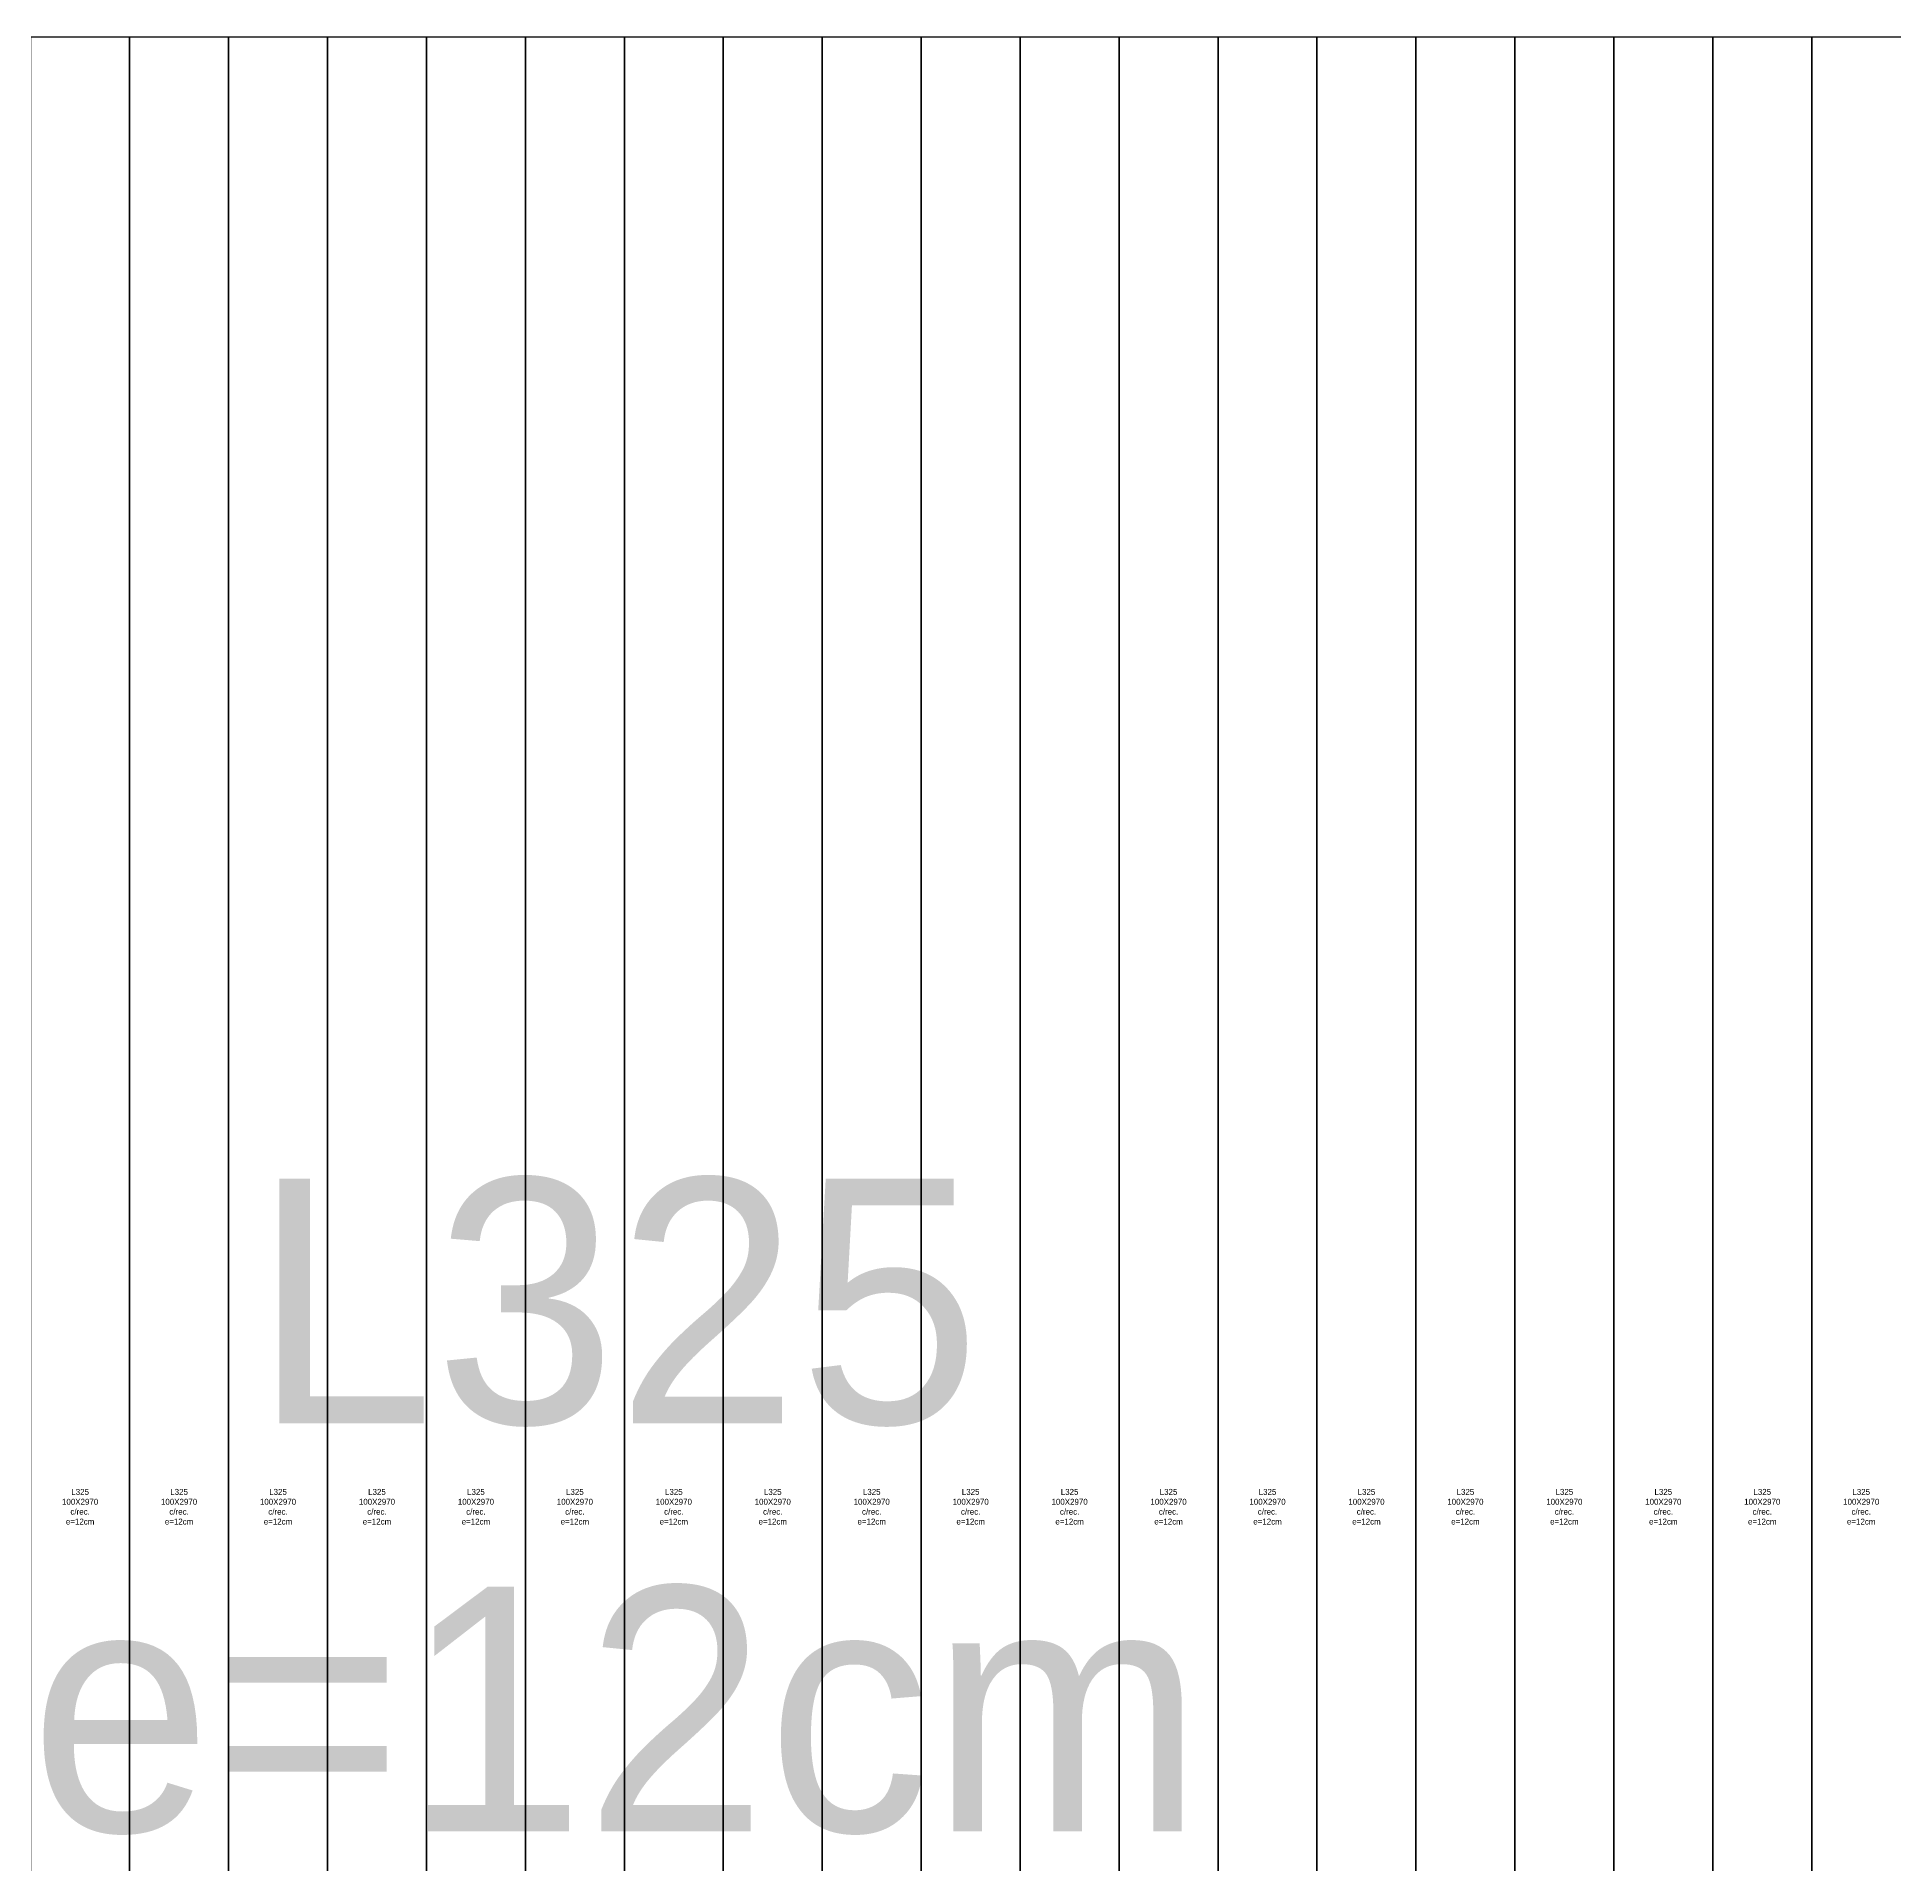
# Model space of a CAD drawing. Header units: metres. Extents: x -159 to 6209, y -50 to 3007.
# Drawn here: x 2507 to 4384, y 1123 to 2970 of the extents above; entities that cross this region are included whole.
import ezdxf

# ---------------------------------------------------------------- set-up
doc = ezdxf.new("R2010")
doc.units = ezdxf.units.M
for name, color, linetype in [('AUX00', 2, 'Continuous'), ('Contorno', 7, 'Continuous'), ('Paineis', 3, 'Continuous'), ('Texto Secao', 2, 'Continuous')]:
    doc.layers.add(name, color=color, linetype=linetype)

msp = doc.modelspace()

# ---------------------------------------------------------------- linework, layer by layer
at = {"layer": 'Contorno'}
msp.add_lwpolyline([(0, 0), (6184.2, 0), (6184.2, 2970), (0, 2970), (0, 0)], close=True, dxfattribs=at)
at = {"layer": 'Paineis'}
for points in [[(2500, 0), (2600, 0), (2600, 2970), (2500, 2970)], [(2600, 0), (2700, 0), (2700, 2970), (2600, 2970)], [(2700, 0), (2800, 0), (2800, 2970), (2700, 2970)], [(2800, 0), (2900, 0), (2900, 2970), (2800, 2970)], [(2900, 0), (3000, 0), (3000, 2970), (2900, 2970)], [(3000, 0), (3100, 0), (3100, 2970), (3000, 2970)], [(3100, 0), (3200, 0), (3200, 2970), (3100, 2970)], [(3200, 0), (3300, 0), (3300, 2970), (3200, 2970)], [(3300, 0), (3400, 0), (3400, 2970), (3300, 2970)], [(3400, 0), (3500, 0), (3500, 2970), (3400, 2970)], [(3500, 0), (3600, 0), (3600, 2970), (3500, 2970)], [(3600, 0), (3700, 0), (3700, 2970), (3600, 2970)], [(3700, 0), (3800, 0), (3800, 2970), (3700, 2970)], [(3800, 0), (3900, 0), (3900, 2970), (3800, 2970)], [(3900, 0), (4000, 0), (4000, 2970), (3900, 2970)], [(4000, 0), (4100, 0), (4100, 2970), (4000, 2970)], [(4100, 0), (4200, 0), (4200, 2970), (4100, 2970)], [(4200, 0), (4300, 0), (4300, 2970), (4200, 2970)], [(4300, 0), (4400, 0), (4400, 2970), (4300, 2970)]]:
    msp.add_lwpolyline(points, close=True, dxfattribs=at)

# ---------------------------------------------------------------- texts
at = {"layer": 'AUX00', "char_height": 6, "width": 100, "attachment_point": 5}
for insert in [(2550, 1485), (2650, 1485), (2750, 1485), (2850, 1485), (2950, 1485), (3050, 1485), (3150, 1485), (3250, 1485), (3350, 1485), (3450, 1485), (3550, 1485), (3650, 1485), (3750, 1485), (3850, 1485), (3950, 1485), (4050, 1485), (4150, 1485), (4250, 1485), (4350, 1485)]:
    msp.add_mtext('\\pxqc;L325^J100X2970^Jc/rec.^Je=12cm', dxfattribs=dict(at, insert=insert))
at = {"layer": 'Texto Secao', "insert": (3092.1, 1485), "char_height": 247.368, "width": 6184.2, "attachment_point": 5}
msp.add_mtext('L325\\Pe=12cm', dxfattribs=at)

doc.saveas('drawing.dxf')
